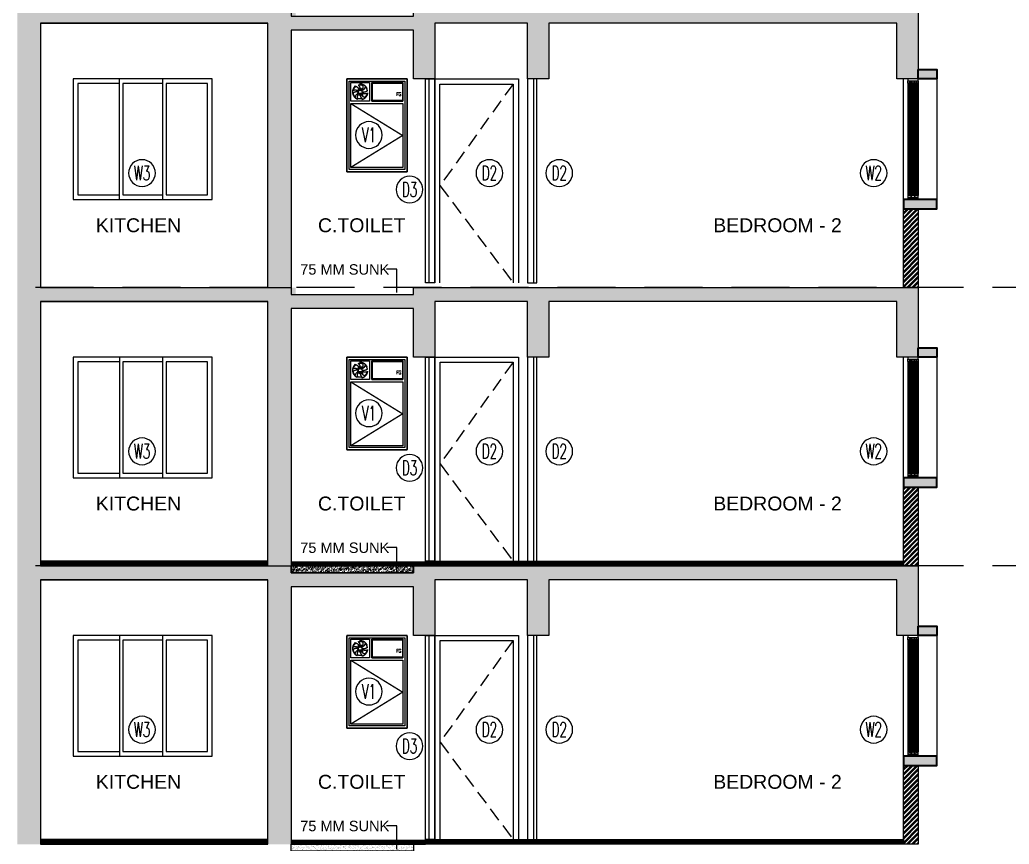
# Model space of a CAD drawing. Header units: millimetres. Extents: x -414464 to 1686, y -90036 to 108605.
# Drawn here: x -365983 to -355319, y 89565 to 98452 of the extents above; entities that cross this region are included whole.
import ezdxf
from ezdxf.enums import TextEntityAlignment as Align

# ---------------------------------------------------------------- set-up
doc = ezdxf.new("R2010")
doc.units = ezdxf.units.MM
doc.header["$LTSCALE"] = 1000
doc.header["$MEASUREMENT"] = 0
for name, pattern in [('AUDIT_D_120904163729-0', [0]), ('DASHED', [0.75, 0.5, -0.25]), ('HIDDEN', [0.375, 0.25, -0.125]), ('HIDDEN2', [0.1875, 0.125, -0.0625]), ('WINDOW DETAILS$0$HIDDEN', [0.375, 0.25, -0.125]), ('WINDOW DETAILS$0$HIDDEN2', [0.1875, 0.125, -0.0625])]:
    doc.linetypes.add(name, pattern=pattern)
doc.layers.get('0').update_dxf_attribs({"linetype": 'AUDIT_D_120904163729-0'})
for name, color, linetype in [('a-door', 1, 'Continuous'), ('a-ele 1', 252, 'Continuous'), ('a-floor finish', 26, 'Continuous'), ('a-hat rcc', 252, 'Continuous'), ('a-hatch', 252, 'Continuous'), ('a-pl ele', 225, 'Continuous'), ('a-rcc', 3, 'Continuous'), ('A-RSP DOOR NO', 4, 'Continuous'), ('a-wall-100', 6, 'Continuous'), ('A-WIN', 5, 'Continuous'), ('CLUSTER A- TOILET DETAIL$0$a-sanitary', 44, 'Continuous'), ('LEVEL', 7, 'Continuous'), ('PRESTXT', 7, 'Continuous'), ('T8_PROFILE SECTIONS$0$a-ele', 8, 'Continuous'), ('T8_PROFILE SECTIONS$0$a-window', 5, 'Continuous'), ('T8_PROFILE SECTIONS$0$ELEV 5', 8, 'Continuous'), ('T8_PROFILE SECTIONS$0$HATCH 150', 8, 'Continuous'), ('WINDOW DETAILS$0$a-ele louvers', 5, 'Continuous'), ('WINDOW DETAILS$0$a-notes', 1, 'Continuous'), ('WINDOW DETAILS$0$a-struct opening', 1, 'Continuous'), ('WINDOW DETAILS$0$a-win shutter', 2, 'Continuous')]:
    doc.layers.add(name, color=color, linetype=linetype)
doc.layers.add('T8_PROFILE SECTIONS$0$A-SLAB', color=3, linetype='Continuous', lineweight=35)
doc.layers.add('T8_PROFILE SECTIONS$0$NON-STRUCT -150', color=230, linetype='Continuous', lineweight=30)
doc.styles.add('arial', font='sanss___.ttf')
doc.styles.add('DIM150', font='SIMPLEX.shx', dxfattribs={"width": 0.6})
doc.styles.add('TEXT1', font='simplex.shx', dxfattribs={"width": 0.8})
doc.styles.add('WINDOW DETAILS$0$a-texts', font='simplex.shx', dxfattribs={"width": 0.75})
doc.dimstyles.new('dim 20', dxfattribs={"dimtxt": 0.25, "dimasz": 0.02, "dimexe": 0.01, "dimexo": 0, "dimgap": 0.05, "dimtad": 1, "dimdec": 0, "dimlfac": 1000, "dimzin": 9, "dimdsep": 46, "dimtxsty": 'TEXT1', "dimblk": 'ARCHTICK', "dimcen": 1, "dimdle": 0.015, "dimclrd": 8, "dimclre": 251, "dimclrt": 2, "dimadec": 0, "dimazin": 0, "dimtfac": 1, "dimtdec": 0, "dimtmove": 2, "dimatfit": 3, "dimldrblk": 'DOT', "dimfxl": 1, "dimlwd": -1, "dimarcsym": 0})
pattern_1 = [(90, (10228033.028, -3466575.147), (-12.5, 2e-15), [])]
pattern_2 = [(45, (-61091.397, -179796.868), (-26.516504, 26.516504), []), (45, (-61073.72, -179796.868), (-26.516504, 26.516504), [])]
pattern_3 = [(217.5, (10645765.048, -3565140.147), (1.25986716, -38.53647538), [0, -30.4, 0, -34, 0, -32.5]), (187.5, (10645765.05, -3565140.147), (-35.3955341, -56.4429213), [0, -16.4, 0, -27.4, 0, -10.5]), (147.5, (10645789.648, -3565140.147), (-62.28283724, -0.11318107), [0, -10, 0, -36, 0, -47]), (137.5, (10645789.65, -3565140.147), (-60.1225321, -17.5535113), [0, -5, 0, -23.6, 0, -27])]
pattern_4 = [(90, (10610851.822, -3562140.147), (-12.5, 2e-15), [])]
pattern_5 = [(90, (10647665.836, -3562140.147), (-12.5, 2e-15), [])]

# ---------------------------------------------------------------- blocks, each defined once
blk = doc.blocks.new('Door-Tag')
at = {"layer": 'A-RSP DOOR NO'}
blk.add_circle((0, 0.001), 0.16, dxfattribs=at)
at = {"layer": 'A-RSP DOOR NO', "style": 'DIM150', "width": 0.6}
blk.add_attdef('DOOR-NO', text='', height=0.16, dxfattribs=at).set_placement((258.618, 64.001), align=Align.MIDDLE_CENTER)
blk = doc.blocks.new('WINDOW DETAILS$0$EX FAN')
at = {"color": 8, "linetype": 'WINDOW DETAILS$0$HIDDEN2'}
for points in [[(-94, 12, -0.170472), (-66, 69, 0.272689), (-19, 16, 0.199454), (-25, -2, -0.245857)], [(-36, 88, -0.170472), (27, 91, 0.272689), (4, 25, 0.199454), (-14, 20, -0.245857)], [(58, 75, -0.170472), (92, 23, 0.272689), (23, 9, 0.199454), (10, 23, -0.245857)], [(94, -12, -0.170472), (66, -69, 0.272689), (19, -16, 0.199454), (25, 2, -0.245857)], [(-58, -75, -0.170472), (-92, -23, 0.272689), (-23, -9, 0.199454), (-10, -23, -0.245857)], [(36, -88, -0.170472), (-27, -91, 0.272689), (-4, -25, 0.199454), (14, -20, -0.245857)]]:
    blk.add_lwpolyline(points, format="xyb", close=True, dxfattribs=at)
blk.add_circle((0, 0), 104, dxfattribs=at)
blk = doc.blocks.new('T9-Refuge floor sec-AA')
at = {"layer": 'a-floor finish'}
h = blk.add_hatch(dxfattribs=at)
h.set_pattern_fill('ANSI31', color=256, scale=100, angle=45)
h.set_pattern_definition(pattern_4)
h.paths.add_polyline_path([(19510, -3000), (19510, -2950), (17060, -2950), (17060, -3000)])
h = blk.add_hatch(dxfattribs=at)
h.set_pattern_fill('ANSI31', color=256, scale=100, angle=45)
h.set_pattern_definition(pattern_5)
h.paths.add_polyline_path([(21210, -3000), (21210, -2960), (19760, -2960), (19760, -3000)])
h = blk.add_hatch(dxfattribs=at)
h.set_pattern_fill('ANSI31', color=256, scale=100, angle=45)
h.set_pattern_definition(pattern_4)
h.paths.add_polyline_path([(21210, -3000), (21210, -2950), (26360, -2950), (26360, -3000)])
at = {"layer": 'a-hat rcc'}
h = blk.add_hatch(dxfattribs=at)
h.set_pattern_fill('AR-CONC', color=256, scale=20, style=0)
h.set_pattern_definition([(50, (120801.28, -24765), (143.45204, -12.55043), [15, -165]), (355, (120801.28, -24765), (-27.75027, 150.43843), [12, -132]), (100.45144, (120813.24, -24766.05), (115.70177, 137.888), [12.74804, -140.22842]), (46.1842, (120801.28, -24725), (213.44827, -33.10386), [22.5, -247.5]), (96.63564, (120819.07, -24727.76), (186.9324, 194.8237), [19.12207, -210.34275]), (351.18416, (120801.28, -24725), (186.9324, 194.8237), [18, -198]), (21, (120821.28, -24735), (119.38141, -80.52378), [15, -165]), (326, (120821.28, -24735), (48.66307, 145.03), [12, -132]), (71.45144, (120831.23, -24741.71), (168.04448, 64.50623), [12.74804, -140.22842]), (37.5, (120801.28, -24765), (2.43197, 66.57877), [0, -130.4, 0, -134, 0, -132.5]), (7.5, (120801.28, -24765), (52.613907, 78.88234), [0, -76.4, 0, -127.4, 0, -50.5]), (327.5, (120756.68, -24765), (106.764487, -4.510974), [0, -50, 0, -156, 0, -207]), (317.5, (120736.68, -24765), (116.63723, 20.021), [0, -65, 0, -103.6, 0, -147])])
h.paths.add_polyline_path([(22539, -150), (26290, -150), (26290, -750), (26520, -750), (26520, 0), (21080, 0), (21080, -75), (19810, -75), (19810, 0), (17060, 0), (16810, 0), (16810, -3000), (17060, -3000), (17060, -150), (19510, -150), (19510, -3000), (19760, -3000), (19760, -225), (21080, -225), (21080, -750), (21310, -750), (21310, -150), (22309, -150), (22309, -750), (22539, -750)])
at = {"layer": 'a-hatch'}
h = blk.add_hatch(dxfattribs=at)
h.set_pattern_fill('AR-SAND', color=256, scale=20, angle=180, style=0)
h.set_pattern_definition(pattern_3)
h.paths.add_polyline_path([(21080, -3075), (19760, -3075), (19760, -3000), (21080, -3000)])
at = {"layer": 'T8_PROFILE SECTIONS$0$HATCH 150'}
h = blk.add_hatch(dxfattribs=at)
h.set_pattern_fill('ACET-2D-AR-SAND', color=8, scale=10, angle=360)
h.set_pattern_definition([(37.5, (-5645353.905, -1444464.918), (-9.539291593, 12.431846842), [0, -15.2, 0, -17, 0, -16.25]), (7.5, (-5645353.905, -1444464.918), (-3.35060735, 25.45038959), [0, -8.2, 0, -13.7, 0, -5.25]), (327.5, (-5645366.205, -1444464.918), (9.01588743, 14.15210846), [0, -5, 0, -18, 0, -23.5]), (317.5, (-5645366.205, -1444464.918), (18.09230576, 19.74428708), [0, -2.5, 0, -11.8, 0, -13.5])])
h.paths.add_polyline_path([(26720, -2050), (26360, -2050), (26360, -2150), (26720, -2150)])
h.paths.add_polyline_path([(26520, -650), (26720, -650), (26720, -750), (26520, -750)])
at = {"layer": 'T8_PROFILE SECTIONS$0$NON-STRUCT -150'}
h = blk.add_hatch(dxfattribs=at)
h.set_pattern_fill('ANSI32', color=8, scale=100, angle=360)
h.set_pattern_definition(pattern_2)
h.paths.add_polyline_path([(26520, -3000), (26360, -3000), (26360, -2150), (26520, -2150)])
at = {"elevation": 0}
blk.add_lwpolyline([(21010, -750), (20360, -750), (20360, -1750), (21010, -1750)], close=True, dxfattribs=at)
at = {"layer": 'a-door', "color": 8}
for points in [[(21210, -750), (21310, -750), (21310, -2950), (21210, -2950)], [(22409, -750), (22309, -750), (22309, -2950), (22409, -2950)]]:
    blk.add_lwpolyline(points, close=True, dxfattribs=at)
at = {"layer": 'a-door'}
for points in [[(21210, -750), (21245, -750), (21245, -2950), (21210, -2950)], [(22409, -750), (22374, -750), (22374, -2950), (22409, -2950)]]:
    blk.add_lwpolyline(points, close=True, dxfattribs=at)
at = {"layer": 'a-ele 1', "color": 8, "linetype": 'HIDDEN', "ltscale": 0.6}
blk.add_lwpolyline([(22152, -805), (21365, -1900), (22155, -2950)], dxfattribs=at)
at = {"layer": 'a-floor finish', "ltscale": 3, "elevation": 0}
for points in [[(19510, -3000), (19510, -2950), (17060, -2950), (17060, -3000), (19510, -3000)], [(21210, -3000), (21210, -2960), (19760, -2960), (19760, -3000)], [(21210, -3000), (21210, -2950), (26360, -2950), (26360, -3000)]]:
    blk.add_lwpolyline(points, close=True, dxfattribs=at)
at = {"layer": 'a-hatch', "elevation": 0}
blk.add_lwpolyline([(21080, -3075), (19760, -3075), (19760, -3000), (21080, -3000)], close=True, dxfattribs=at)
at = {"layer": 'a-pl ele', "color": 8}
for points in [[(21310, -2950), (21310, -750), (22210, -750), (22210, -2950)], [(21365, -2950), (21365, -805), (22155, -805), (22155, -2950)]]:
    blk.add_lwpolyline(points, dxfattribs=at)
at = {"layer": 'a-rcc', "elevation": 0}
for points in [[(17060, 0), (19760, 0), (19760, -75), (21080, -75), (21080, 0), (26520, 0), (26520, -750), (26290, -750), (26290, -150), (22539, -150), (22539, -750), (22309, -750), (22309, -150), (21310, -150), (21310, -750), (21080, -750), (21080, -225), (19760, -225), (19760, -3000)], [(17060, -150), (19510, -150)], [(19510, -3000), (19510, -150), (17060, -150), (17060, -3000)]]:
    blk.add_lwpolyline(points, dxfattribs=at)
at = {"layer": 'a-wall-100', "ltscale": 3, "elevation": 0}
blk.add_lwpolyline([(26520, -3000), (26360, -3000), (26360, -2150), (26520, -2150)], close=True, dxfattribs=at)
at = {"layer": 'A-WIN'}
for p, q in [((18910, -750, 0), (17410, -750, 3300)), ((17909, -750, 0), (17909, -2050, 0)), ((17946, -800, 0), (17946, -2000, 0)), ((18375, -750, 0), (18375, -2050, -1)), ((18412, -800, 0), (18412, -2000, 0))]:
    blk.add_line(p, q, dxfattribs=at)
for points, elevation in [([(18910, -2050), (18910, -750), (17410, -750), (17410, -2050), (18910, -2050)], 0), ([(17909, -800), (17460, -800), (17460, -2000), (17909, -2000)], 0), ([(18375, -800), (17946, -800)], 0), ([(18860, -800), (18412, -800)], 0), ([(18860, -2000), (18860, -800)], -3300), ([(17946, -2000), (18375, -2000)], 3300), ([(18412, -2000), (18860, -2000)], 3300)]:
    blk.add_lwpolyline(points, dxfattribs=dict(at, elevation=elevation))
at = {"layer": 'CLUSTER A- TOILET DETAIL$0$a-sanitary', "linetype": 'DASHED', "ltscale": 0.0005, "elevation": 0}
blk.add_lwpolyline([(21010, -1750), (20360, -1750), (20360, -750), (21010, -750)], close=True, dxfattribs=at)
at = {"layer": 'T8_PROFILE SECTIONS$0$a-ele', "elevation": 0}
blk.add_lwpolyline([(26360, -2050), (26360, -750)], dxfattribs=at)
at = {"layer": 'T8_PROFILE SECTIONS$0$A-SLAB', "linetype": 'ByBlock', "elevation": 0}
for points in [[(26520, -650), (26720, -650), (26720, -750), (26520, -750)], [(26720, -2050), (26360, -2050), (26360, -2150), (26720, -2150)]]:
    blk.add_lwpolyline(points, close=True, dxfattribs=at)
at = {"layer": 'T8_PROFILE SECTIONS$0$a-window', "color": 1}
for p, q in [((26407, -795, 0), (26407, -2005, 0)), ((26445, -795, 0), (26445, -2005, 0)), ((26445, -795, 0), (26445, -2005, 0)), ((26482, -795, 0), (26482, -2005, 0))]:
    blk.add_line(p, q, dxfattribs=at)
at = {"layer": 'T8_PROFILE SECTIONS$0$a-window', "color": 5}
for p, q in [((26422, -795, 0), (26422, -2005, 0)), ((26432, -795, 0), (26432, -2005, 0)), ((26459, -795, 0), (26459, -2005, 0)), ((26469, -795, 0), (26469, -2005, 0))]:
    blk.add_line(p, q, dxfattribs=at)
at = {"layer": 'T8_PROFILE SECTIONS$0$a-window', "color": 250}
for p, q in [((26497, -795, 0), (26497, -2005, 0)), ((26507, -795, 0), (26507, -2005, 0)), ((26520, -795, 0), (26520, -2005, 0))]:
    blk.add_line(p, q, dxfattribs=at)
at = {"layer": 'T8_PROFILE SECTIONS$0$a-window', "color": 4, "elevation": 0}
for points in [[(26520, -770), (26520, -750), (26407, -750), (26407, -770)], [(26422, -795), (26407, -795), (26407, -770), (26445, -770), (26445, -795), (26432, -795), (26432, -789), (26422, -789)], [(26459, -795), (26445, -795), (26445, -770), (26482, -770), (26482, -795), (26469, -795), (26469, -789), (26459, -789)], [(26497, -795), (26482, -795), (26482, -770), (26520, -770), (26520, -795), (26507, -795), (26507, -789), (26497, -789)], [(26422, -2005), (26407, -2005), (26407, -2030), (26445, -2030), (26445, -2005), (26432, -2005), (26432, -2011), (26422, -2011)], [(26459, -2005), (26445, -2005), (26445, -2030), (26482, -2030), (26482, -2005), (26469, -2005), (26469, -2011), (26459, -2011)], [(26497, -2005), (26482, -2005), (26482, -2030), (26520, -2030), (26520, -2005), (26507, -2005), (26507, -2011), (26497, -2011)], [(26520, -2050), (26520, -2030), (26407, -2030), (26407, -2050)]]:
    blk.add_lwpolyline(points, close=True, dxfattribs=at)
at = {"layer": 'T8_PROFILE SECTIONS$0$ELEV 5', "ltscale": 0.7, "elevation": 0}
blk.add_lwpolyline([(26720, -750), (26720, -2050)], dxfattribs=at)
at = {"layer": 'WINDOW DETAILS$0$a-ele louvers', "color": 8, "elevation": 0}
blk.add_lwpolyline([(20405, -1015), (20965, -1360), (20405, -1705)], dxfattribs=at)
at = {"layer": 'WINDOW DETAILS$0$a-struct opening', "linetype": 'WINDOW DETAILS$0$HIDDEN', "elevation": 0}
blk.add_lwpolyline([(20985, -1725), (20385, -1725), (20385, -775), (20985, -775)], close=True, dxfattribs=at)
at = {"layer": 'WINDOW DETAILS$0$a-win shutter'}
blk.add_line((20630, -990, 0), (20965, -990, 0), dxfattribs=at)
at = {"layer": 'WINDOW DETAILS$0$a-win shutter', "elevation": 0}
for points in [[(20985, -1725), (20385, -1725), (20385, -775), (20985, -775)], [(20636, -984), (20636, -796), (20959, -796), (20959, -984), (20636, -984)]]:
    blk.add_lwpolyline(points, close=True, dxfattribs=at)
for points in [[(20605, -790), (20605, -990), (20405, -990), (20405, -790), (20605, -790)], [(20630, -990), (20630, -790), (20965, -790), (20965, -990)], [(20405, -1015), (20965, -1015), (20965, -1705), (20405, -1705), (20405, -1015)]]:
    blk.add_lwpolyline(points, dxfattribs=at)
at = {"xscale": -0.8000000007450581, "yscale": 0.8000000007450581, "zscale": 0.8000000007450581}
blk.add_blockref('WINDOW DETAILS$0$EX FAN', (20505, -890, 0), dxfattribs=at)
at = {"layer": 'WINDOW DETAILS$0$a-notes', "attachment_point": 5, "style": 'WINDOW DETAILS$0$a-texts'}
for s, insert, char_height, width in [('EX.\\PFAN', (20505, -890, 0), 30, 100), ('FG', (20920, -915, 0), 37.5, 57.5)]:
    blk.add_mtext(s, dxfattribs=dict(at, insert=insert, char_height=char_height, width=width))
blk = doc.blocks.new('_ArchTick')
at = {"color": 0, "linetype": 'ByBlock', "const_width": 0.15}
blk.add_lwpolyline([(-0.5, -0.5), (0.5, 0.5)], dxfattribs=at)
blk = doc.blocks.new('T8 levels')
at = {"layer": 'LEVEL', "color": 8, "linetype": 'HIDDEN2', "ltscale": 5}
for p, q in [((0, -12002.8), (-83963.5, -12002.8)), ((0, -15002.8), (-83963.5, -15002.8))]:
    blk.add_line(p, q, dxfattribs=at)
blk = doc.blocks.new('T9-Typical floor sec')
at = {"layer": 'a-floor finish'}
h = blk.add_hatch(dxfattribs=at)
h.set_pattern_fill('ANSI31', color=256, scale=100, angle=45)
h.set_pattern_definition(pattern_4)
h.paths.add_polyline_path([(19510, -3000), (19510, -2950), (17060, -2950), (17060, -3000)])
h = blk.add_hatch(dxfattribs=at)
h.set_pattern_fill('ANSI31', color=256, scale=100, angle=45)
h.set_pattern_definition(pattern_5)
h.paths.add_polyline_path([(21210, -3000), (21210, -2960), (19760, -2960), (19760, -3000)])
h = blk.add_hatch(dxfattribs=at)
h.set_pattern_fill('ANSI31', color=256, scale=100, angle=45)
h.set_pattern_definition(pattern_4)
h.paths.add_polyline_path([(21210, -3000), (21210, -2950), (26360, -2950), (26360, -3000)])
at = {"layer": 'a-hat rcc'}
h = blk.add_hatch(dxfattribs=at)
h.set_pattern_fill('AR-CONC', color=256, scale=20, style=0)
h.set_pattern_definition([(50, (120801.28, -24765), (143.45204, -12.55043), [15, -165]), (355, (120801.28, -24765), (-27.75027, 150.43843), [12, -132]), (100.45144, (120813.24, -24766.05), (115.70177, 137.888), [12.74804, -140.22842]), (46.1842, (120801.28, -24725), (213.44827, -33.10386), [22.5, -247.5]), (96.63564, (120819.07, -24727.76), (186.9324, 194.8237), [19.12207, -210.34275]), (351.18416, (120801.28, -24725), (186.9324, 194.8237), [18, -198]), (21, (120821.28, -24735), (119.38141, -80.52378), [15, -165]), (326, (120821.28, -24735), (48.66307, 145.03), [12, -132]), (71.45144, (120831.23, -24741.71), (168.04448, 64.50623), [12.74804, -140.22842]), (37.5, (120801.28, -24765), (2.43197, 66.57877), [0, -130.4, 0, -134, 0, -132.5]), (7.5, (120801.28, -24765), (52.613907, 78.88234), [0, -76.4, 0, -127.4, 0, -50.5]), (327.5, (120756.68, -24765), (106.764487, -4.510974), [0, -50, 0, -156, 0, -207]), (317.5, (120736.68, -24765), (116.63723, 20.021), [0, -65, 0, -103.6, 0, -147])])
h.paths.add_polyline_path([(22539, -150), (26290, -150), (26290, -750), (26520, -750), (26520, 0), (21080, 0), (21080, -75), (19810, -75), (19810, 0), (17060, 0), (16810, 0), (16810, -3000), (17060, -3000), (17060, -150), (19510, -150), (19510, -3000), (19760, -3000), (19760, -225), (21080, -225), (21080, -750), (21310, -750), (21310, -150), (22309, -150), (22309, -750), (22539, -750)])
at = {"layer": 'a-hatch'}
h = blk.add_hatch(dxfattribs=at)
h.set_pattern_fill('AR-SAND', color=256, scale=20, angle=180, style=0)
h.set_pattern_definition(pattern_3)
h.paths.add_polyline_path([(21080, -3075), (19760, -3075), (19760, -3000), (21080, -3000)])
at = {"layer": 'T8_PROFILE SECTIONS$0$HATCH 150'}
h = blk.add_hatch(dxfattribs=at)
h.set_pattern_fill('ACET-2D-AR-SAND', color=8, scale=10, angle=360)
h.set_pattern_definition([(37.5, (-5645353.905, -1444464.918), (-9.539291593, 12.431846842), [0, -15.2, 0, -17, 0, -16.25]), (7.5, (-5645353.905, -1444464.918), (-3.35060735, 25.45038959), [0, -8.2, 0, -13.7, 0, -5.25]), (327.5, (-5645366.205, -1444464.918), (9.01588743, 14.15210846), [0, -5, 0, -18, 0, -23.5]), (317.5, (-5645366.205, -1444464.918), (18.09230576, 19.74428708), [0, -2.5, 0, -11.8, 0, -13.5])])
h.paths.add_polyline_path([(26720, -2050), (26360, -2050), (26360, -2150), (26720, -2150)])
h.paths.add_polyline_path([(26520, -650), (26720, -650), (26720, -750), (26520, -750)])
at = {"layer": 'T8_PROFILE SECTIONS$0$NON-STRUCT -150'}
h = blk.add_hatch(dxfattribs=at)
h.set_pattern_fill('ANSI32', color=8, scale=100, angle=360)
h.set_pattern_definition(pattern_2)
h.paths.add_polyline_path([(26520, -3000), (26360, -3000), (26360, -2150), (26520, -2150)])
at = {"elevation": 0}
blk.add_lwpolyline([(21010, -750), (20360, -750), (20360, -1750), (21010, -1750)], close=True, dxfattribs=at)
at = {"layer": 'a-door', "color": 8}
for points in [[(21210, -750), (21310, -750), (21310, -2950), (21210, -2950)], [(22409, -750), (22309, -750), (22309, -2950), (22409, -2950)]]:
    blk.add_lwpolyline(points, close=True, dxfattribs=at)
at = {"layer": 'a-door'}
for points in [[(21210, -750), (21245, -750), (21245, -2950), (21210, -2950)], [(22409, -750), (22374, -750), (22374, -2950), (22409, -2950)]]:
    blk.add_lwpolyline(points, close=True, dxfattribs=at)
at = {"layer": 'a-ele 1', "color": 8, "linetype": 'HIDDEN', "ltscale": 0.6}
blk.add_lwpolyline([(22152, -805), (21365, -1900), (22155, -2950)], dxfattribs=at)
at = {"layer": 'a-floor finish', "ltscale": 3, "elevation": 0}
for points in [[(19510, -3000), (19510, -2950), (17060, -2950), (17060, -3000), (19510, -3000)], [(21210, -3000), (21210, -2960), (19760, -2960), (19760, -3000)], [(21210, -3000), (21210, -2950), (26360, -2950), (26360, -3000)]]:
    blk.add_lwpolyline(points, close=True, dxfattribs=at)
at = {"layer": 'a-hatch', "elevation": 0}
blk.add_lwpolyline([(21080, -3075), (19760, -3075), (19760, -3000), (21080, -3000)], close=True, dxfattribs=at)
at = {"layer": 'a-pl ele', "color": 8}
for points in [[(21310, -2950), (21310, -750), (22210, -750), (22210, -2950)], [(21365, -2950), (21365, -805), (22155, -805), (22155, -2950)]]:
    blk.add_lwpolyline(points, dxfattribs=at)
at = {"layer": 'a-rcc', "elevation": 0}
for points in [[(17060, 0), (19760, 0), (19760, -75), (21080, -75), (21080, 0), (26520, 0), (26520, -750), (26290, -750), (26290, -150), (22539, -150), (22539, -750), (22309, -750), (22309, -150), (21310, -150), (21310, -750), (21080, -750), (21080, -225), (19760, -225), (19760, -3000)], [(17060, -150), (19510, -150)], [(19510, -3000), (19510, -150), (17060, -150), (17060, -3000)]]:
    blk.add_lwpolyline(points, dxfattribs=at)
at = {"layer": 'a-wall-100', "ltscale": 3, "elevation": 0}
blk.add_lwpolyline([(26520, -3000), (26360, -3000), (26360, -2150), (26520, -2150)], close=True, dxfattribs=at)
at = {"layer": 'A-WIN'}
for p, q in [((18910, -750, 0), (17410, -750, 3300)), ((17909, -750, 0), (17909, -2050, 0)), ((17946, -800, 0), (17946, -2000, 0)), ((18375, -750, 0), (18375, -2050, -1)), ((18412, -800, 0), (18412, -2000, 0))]:
    blk.add_line(p, q, dxfattribs=at)
for points, elevation in [([(18910, -2050), (18910, -750), (17410, -750), (17410, -2050), (18910, -2050)], 0), ([(17909, -800), (17460, -800), (17460, -2000), (17909, -2000)], 0), ([(18375, -800), (17946, -800)], 0), ([(18860, -800), (18412, -800)], 0), ([(18860, -2000), (18860, -800)], -3300), ([(17946, -2000), (18375, -2000)], 3300), ([(18412, -2000), (18860, -2000)], 3300)]:
    blk.add_lwpolyline(points, dxfattribs=dict(at, elevation=elevation))
at = {"layer": 'CLUSTER A- TOILET DETAIL$0$a-sanitary', "linetype": 'DASHED', "ltscale": 0.0005, "elevation": 0}
blk.add_lwpolyline([(21010, -1750), (20360, -1750), (20360, -750), (21010, -750)], close=True, dxfattribs=at)
at = {"layer": 'T8_PROFILE SECTIONS$0$a-ele', "elevation": 0}
blk.add_lwpolyline([(26360, -2050), (26360, -750)], dxfattribs=at)
at = {"layer": 'T8_PROFILE SECTIONS$0$A-SLAB', "linetype": 'ByBlock', "elevation": 0}
for points in [[(26520, -650), (26720, -650), (26720, -750), (26520, -750)], [(26720, -2050), (26360, -2050), (26360, -2150), (26720, -2150)]]:
    blk.add_lwpolyline(points, close=True, dxfattribs=at)
at = {"layer": 'T8_PROFILE SECTIONS$0$a-window', "color": 1}
for p, q in [((26407, -795, 0), (26407, -2005, 0)), ((26445, -795, 0), (26445, -2005, 0)), ((26445, -795, 0), (26445, -2005, 0)), ((26482, -795, 0), (26482, -2005, 0))]:
    blk.add_line(p, q, dxfattribs=at)
at = {"layer": 'T8_PROFILE SECTIONS$0$a-window', "color": 5}
for p, q in [((26422, -795, 0), (26422, -2005, 0)), ((26432, -795, 0), (26432, -2005, 0)), ((26459, -795, 0), (26459, -2005, 0)), ((26469, -795, 0), (26469, -2005, 0))]:
    blk.add_line(p, q, dxfattribs=at)
at = {"layer": 'T8_PROFILE SECTIONS$0$a-window', "color": 250}
for p, q in [((26497, -795, 0), (26497, -2005, 0)), ((26507, -795, 0), (26507, -2005, 0)), ((26520, -795, 0), (26520, -2005, 0))]:
    blk.add_line(p, q, dxfattribs=at)
at = {"layer": 'T8_PROFILE SECTIONS$0$a-window', "color": 4, "elevation": 0}
for points in [[(26520, -770), (26520, -750), (26407, -750), (26407, -770)], [(26422, -795), (26407, -795), (26407, -770), (26445, -770), (26445, -795), (26432, -795), (26432, -789), (26422, -789)], [(26459, -795), (26445, -795), (26445, -770), (26482, -770), (26482, -795), (26469, -795), (26469, -789), (26459, -789)], [(26497, -795), (26482, -795), (26482, -770), (26520, -770), (26520, -795), (26507, -795), (26507, -789), (26497, -789)], [(26422, -2005), (26407, -2005), (26407, -2030), (26445, -2030), (26445, -2005), (26432, -2005), (26432, -2011), (26422, -2011)], [(26459, -2005), (26445, -2005), (26445, -2030), (26482, -2030), (26482, -2005), (26469, -2005), (26469, -2011), (26459, -2011)], [(26497, -2005), (26482, -2005), (26482, -2030), (26520, -2030), (26520, -2005), (26507, -2005), (26507, -2011), (26497, -2011)], [(26520, -2050), (26520, -2030), (26407, -2030), (26407, -2050)]]:
    blk.add_lwpolyline(points, close=True, dxfattribs=at)
at = {"layer": 'T8_PROFILE SECTIONS$0$ELEV 5', "ltscale": 0.7, "elevation": 0}
blk.add_lwpolyline([(26720, -750), (26720, -2050)], dxfattribs=at)
at = {"layer": 'WINDOW DETAILS$0$a-ele louvers', "color": 8, "elevation": 0}
blk.add_lwpolyline([(20405, -1015), (20965, -1360), (20405, -1705)], dxfattribs=at)
at = {"layer": 'WINDOW DETAILS$0$a-struct opening', "linetype": 'WINDOW DETAILS$0$HIDDEN', "elevation": 0}
blk.add_lwpolyline([(20985, -1725), (20385, -1725), (20385, -775), (20985, -775)], close=True, dxfattribs=at)
at = {"layer": 'WINDOW DETAILS$0$a-win shutter'}
blk.add_line((20630, -990, 0), (20965, -990, 0), dxfattribs=at)
at = {"layer": 'WINDOW DETAILS$0$a-win shutter', "elevation": 0}
for points in [[(20985, -1725), (20385, -1725), (20385, -775), (20985, -775)], [(20636, -984), (20636, -796), (20959, -796), (20959, -984), (20636, -984)]]:
    blk.add_lwpolyline(points, close=True, dxfattribs=at)
for points in [[(20605, -790), (20605, -990), (20405, -990), (20405, -790), (20605, -790)], [(20630, -990), (20630, -790), (20965, -790), (20965, -990)], [(20405, -1015), (20965, -1015), (20965, -1705), (20405, -1705), (20405, -1015)]]:
    blk.add_lwpolyline(points, dxfattribs=at)
at = {"xscale": -0.8000000007450581, "yscale": 0.8000000007450581, "zscale": 0.8000000007450581}
blk.add_blockref('WINDOW DETAILS$0$EX FAN', (20505, -890, 0), dxfattribs=at)
at = {"layer": 'WINDOW DETAILS$0$a-notes', "attachment_point": 5, "style": 'WINDOW DETAILS$0$a-texts'}
for s, insert, char_height, width in [('EX.\\PFAN', (20505, -890, 0), 30, 100), ('FG', (20920, -915, 0), 37.5, 57.5)]:
    blk.add_mtext(s, dxfattribs=dict(at, insert=insert, char_height=char_height, width=width))

msp = doc.modelspace()

# ---------------------------------------------------------------- hatches: boundary and pattern name
at = {"layer": 'a-floor finish'}
h = msp.add_hatch(dxfattribs=at)
h.set_pattern_fill('ANSI31', color=256, scale=100, angle=45)
h.set_pattern_definition(pattern_1)
h.paths.add_polyline_path([(-363308.5, 92565), (-363308.5, 92615), (-365758.7, 92615), (-365758.7, 92565)])
h = msp.add_hatch(dxfattribs=at)
h.set_pattern_fill('ANSI31', color=256, scale=100, angle=45)
h.set_pattern_definition([(90, (10264847.042, -3466575.147), (-12.5, 2e-15), [])])
h.paths.add_polyline_path([(-361608.9, 92565), (-361608.9, 92605), (-363059.2, 92605), (-363059.2, 92565)])
h = msp.add_hatch(dxfattribs=at)
h.set_pattern_fill('ANSI31', color=256, scale=100, angle=45)
h.set_pattern_definition(pattern_1)
h.paths.add_polyline_path([(-361608.9, 92565), (-361608.9, 92615), (-356458.7, 92615), (-356458.7, 92565)])
at = {"layer": 'a-hat rcc'}
h = msp.add_hatch(dxfattribs=at)
h.set_pattern_fill('AR-CONC', color=256, scale=20, style=0)
h.set_pattern_definition([(50, (-262017.51, 73800), (143.45204, -12.55043), [15, -165]), (355, (-262017.51, 73800), (-27.75027, 150.43843), [12, -132]), (100.45144, (-262005.56, 73798.95), (115.70177, 137.888), [12.74804, -140.22842]), (46.1842, (-262017.51, 73840), (213.44827, -33.10386), [22.5, -247.5]), (96.63564, (-261999.73, 73837.24), (186.9324, 194.8237), [19.12207, -210.34275]), (351.18416, (-262017.51, 73840), (186.9324, 194.8237), [18, -198]), (21, (-261997.51, 73830), (119.38141, -80.52378), [15, -165]), (326, (-261997.51, 73830), (48.66307, 145.03), [12, -132]), (71.45144, (-261987.57, 73823.29), (168.04448, 64.50623), [12.74804, -140.22842]), (37.5, (-262017.513, 73800), (2.43197, 66.57877), [0, -130.4, 0, -134, 0, -132.5]), (7.5, (-262017.51, 73800), (52.613907, 78.88234), [0, -76.4, 0, -127.4, 0, -50.5]), (327.5, (-262062.113, 73800), (106.764487, -4.510974), [0, -50, 0, -156, 0, -207]), (317.5, (-262082.11, 73800), (116.63723, 20.021), [0, -65, 0, -103.6, 0, -147])])
h.paths.add_polyline_path([(-360279.4, 98415), (-356528.7, 98415), (-356528.7, 97815), (-356298.7, 97815), (-356298.7, 98565), (-361738.9, 98565), (-361738.9, 98490), (-363008.5, 98490), (-363008.5, 98565), (-365758.5, 98565), (-366008.8, 98565), (-366008.8, 95565), (-365758.7, 95565), (-365758.7, 98415), (-363308.5, 98415), (-363308.5, 95565), (-363059.2, 95565), (-363059.2, 98340), (-361738.9, 98340), (-361738.9, 97815), (-361508.9, 97815), (-361508.9, 98415), (-360509.4, 98415), (-360509.4, 97815), (-360279.4, 97815)])
at = {"layer": 'a-hatch'}
h = msp.add_hatch(dxfattribs=at)
h.set_pattern_fill('AR-SAND', color=256, scale=20, angle=180, style=0)
h.set_pattern_definition([(217.5, (10262946.254, -3469575.147), (1.25986716, -38.53647538), [0, -30.4, 0, -34, 0, -32.5]), (187.5, (10262946.254, -3469575.147), (-35.3955341, -56.4429213), [0, -16.4, 0, -27.4, 0, -10.5]), (147.5, (10262970.854, -3469575.147), (-62.28283724, -0.11318107), [0, -10, 0, -36, 0, -47]), (137.5, (10262970.854, -3469575.147), (-60.1225321, -17.5535113), [0, -5, 0, -23.6, 0, -27])])
h.paths.add_polyline_path([(-361738.9, 92490), (-363059.2, 92490), (-363059.2, 92565), (-361738.9, 92565)])
at = {"layer": 'T8_PROFILE SECTIONS$0$HATCH 150'}
h = msp.add_hatch(dxfattribs=at)
h.set_pattern_fill('ACET-2D-AR-SAND', color=8, scale=10, angle=360)
h.set_pattern_definition([(37.5, (-6028172.699, -1345899.918), (-9.539291593, 12.431846842), [0, -15.2, 0, -17, 0, -16.25]), (7.5, (-6028172.7, -1345899.918), (-3.35060735, 25.45038959), [0, -8.2, 0, -13.7, 0, -5.25]), (327.5, (-6028184.999, -1345899.918), (9.01588743, 14.15210846), [0, -5, 0, -18, 0, -23.5]), (317.5, (-6028185, -1345899.918), (18.09230576, 19.74428708), [0, -2.5, 0, -11.8, 0, -13.5])])
h.paths.add_polyline_path([(-356098.8, 96514.9), (-356458.9, 96514.9), (-356458.9, 96414.9), (-356098.8, 96414.9)])
h.paths.add_polyline_path([(-356298.7, 97914.9), (-356098.7, 97914.9), (-356098.7, 97814.9), (-356298.7, 97814.9)])
at = {"layer": 'T8_PROFILE SECTIONS$0$NON-STRUCT -150'}
h = msp.add_hatch(dxfattribs=at)
h.set_pattern_fill('ANSI32', color=8, scale=100, angle=360)
h.set_pattern_definition([(45, (-443910.19, -81231.868), (-26.516504, 26.516504), []), (45, (-443892.513, -81231.868), (-26.516504, 26.516504), [])])
h.paths.add_polyline_path([(-356298.7, 95565), (-356458.7, 95565), (-356458.7, 96414.9), (-356298.7, 96414.9)])

# ---------------------------------------------------------------- linework, layer by layer
at = {"elevation": -0.1}
msp.add_lwpolyline([(-361808.7, 97815), (-362458.7, 97815), (-362458.7, 96815), (-361808.7, 96815)], close=True, dxfattribs=at)
at = {"layer": 'a-door', "color": 8}
for points in [[(-361608.9, 97815), (-361508.9, 97815), (-361508.9, 95615), (-361608.9, 95615)], [(-360409.4, 97815), (-360509.4, 97815), (-360509.4, 95615), (-360409.4, 95615)]]:
    msp.add_lwpolyline(points, close=True, dxfattribs=at)
at = {"layer": 'a-door'}
for points in [[(-361608.9, 97815), (-361573.9, 97815), (-361573.9, 95615), (-361608.9, 95615)], [(-360409.4, 97815), (-360444.4, 97815), (-360444.4, 95615), (-360409.4, 95615)]]:
    msp.add_lwpolyline(points, close=True, dxfattribs=at)
at = {"layer": 'a-ele 1', "color": 8, "linetype": 'HIDDEN', "ltscale": 0.6}
msp.add_lwpolyline([(-360666.6, 97760), (-361453.9, 96665), (-360663.9, 95615)], dxfattribs=at)
at = {"layer": 'a-floor finish', "ltscale": 3}
for points, elevation in [([(-363308.5, 92565), (-363308.5, 92615), (-365758.7, 92615), (-365758.7, 92565), (-363308.5, 92565)], -0.2), ([(-361608.9, 92565), (-361608.9, 92605), (-363059.2, 92605), (-363059.2, 92565)], 0), ([(-361608.9, 92565), (-361608.9, 92615), (-356458.7, 92615), (-356458.7, 92565)], -0.2)]:
    msp.add_lwpolyline(points, close=True, dxfattribs=dict(at, elevation=elevation))
at = {"layer": 'a-hatch', "elevation": -0.2}
msp.add_lwpolyline([(-361738.9, 92490), (-363059.2, 92490), (-363059.2, 92565), (-361738.9, 92565)], close=True, dxfattribs=at)
at = {"layer": 'a-pl ele', "color": 8}
for points in [[(-361508.9, 95615), (-361508.9, 97815), (-360608.9, 97815), (-360608.9, 95615)], [(-361453.9, 95615), (-361453.9, 97760), (-360663.9, 97760), (-360663.9, 95615)]]:
    msp.add_lwpolyline(points, dxfattribs=at)
at = {"layer": 'a-rcc'}
for points, elevation in [([(-365758.8, 98565), (-363059.2, 98565), (-363059.2, 98490), (-361738.9, 98490), (-361738.9, 98565), (-356298.7, 98565), (-356298.7, 97815), (-356528.7, 97815), (-356528.7, 98415), (-360279.4, 98415), (-360279.4, 97815), (-360509.4, 97815), (-360509.4, 98415), (-361508.9, 98415), (-361508.9, 97815), (-361738.9, 97815), (-361738.9, 98340), (-363059.2, 98340), (-363059.2, 95565)], 0), ([(-365758.8, 98415), (-363308.5, 98415)], -0.1), ([(-363308.5, 95565), (-363308.5, 98415), (-365758.7, 98415), (-365758.7, 95565)], 0)]:
    msp.add_lwpolyline(points, dxfattribs=dict(at, elevation=elevation))
at = {"layer": 'a-wall-100', "ltscale": 3, "elevation": 0}
msp.add_lwpolyline([(-356298.7, 95565), (-356458.7, 95565), (-356458.7, 96414.9), (-356298.7, 96414.9)], close=True, dxfattribs=at)
at = {"layer": 'A-WIN'}
for p, q in [((-363908.4, 97815, -0.2), (-365408.4, 97815, 3300.1)), ((-364910.2, 97815, 0.1), (-364910.2, 96515, -0.4)), ((-364443.9, 97815, -0.2), (-364443.9, 96515, -0.7)), ((-364872.7, 97765, 0.4), (-364872.7, 96565, -0.1)), ((-364406.4, 97765, 0.1), (-364406.4, 96565, -0.4))]:
    msp.add_line(p, q, dxfattribs=at)
for points, elevation in [([(-363908.4, 96515), (-363908.4, 97815), (-365408.4, 97815), (-365408.4, 96515), (-363908.4, 96515)], -0.1), ([(-364910.2, 97765), (-365358.4, 97765), (-365358.4, 96565), (-364910.2, 96565)], -0.1), ([(-364443.9, 97765), (-364872.7, 97765)], -0.1), ([(-363958.4, 97765), (-364406.4, 97765)], -0.1), ([(-363958.4, 96565), (-363958.4, 97765)], -3300.4), ([(-364872.7, 96565), (-364443.9, 96565)], 3299.5), ([(-364406.4, 96565), (-363958.4, 96565)], 3299.5)]:
    msp.add_lwpolyline(points, dxfattribs=dict(at, elevation=elevation))
at = {"layer": 'CLUSTER A- TOILET DETAIL$0$a-sanitary', "linetype": 'DASHED', "ltscale": 0.0005, "elevation": -0.1}
msp.add_lwpolyline([(-361808.7, 96815), (-362458.7, 96815), (-362458.7, 97815), (-361808.7, 97815)], close=True, dxfattribs=at)
at = {"layer": 'T8_PROFILE SECTIONS$0$a-ele', "elevation": -0.1}
msp.add_lwpolyline([(-356458.9, 96514.9), (-356458.9, 97814.9)], dxfattribs=at)
at = {"layer": 'T8_PROFILE SECTIONS$0$A-SLAB', "linetype": 'ByBlock', "elevation": 0}
for points in [[(-356298.7, 97914.9), (-356098.7, 97914.9), (-356098.7, 97814.9), (-356298.7, 97814.9)], [(-356098.8, 96514.9), (-356458.9, 96514.9), (-356458.9, 96414.9), (-356098.8, 96414.9)]]:
    msp.add_lwpolyline(points, close=True, dxfattribs=at)
at = {"layer": 'T8_PROFILE SECTIONS$0$a-window', "color": 1}
for p, q in [((-356411.3, 97769.9, -0.1), (-356411.3, 96559.9, -0.1)), ((-356373.8, 97769.9, -0.1), (-356373.8, 96559.9, -0.1)), ((-356373.8, 97769.9, -0.1), (-356373.8, 96559.9, -0.1)), ((-356336.3, 97769.9, -0.1), (-356336.3, 96559.9, -0.1))]:
    msp.add_line(p, q, dxfattribs=at)
at = {"layer": 'T8_PROFILE SECTIONS$0$a-window', "color": 5}
for p, q in [((-356397.1, 97769.9, -0.1), (-356397.1, 96559.9, -0.1)), ((-356387.1, 97769.9, -0.1), (-356387.1, 96559.9, -0.1)), ((-356359.6, 97769.9, -0.1), (-356359.6, 96559.9, -0.1)), ((-356349.6, 97769.9, -0.1), (-356349.6, 96559.9, -0.1))]:
    msp.add_line(p, q, dxfattribs=at)
at = {"layer": 'T8_PROFILE SECTIONS$0$a-window', "color": 250}
for p, q in [((-356322.1, 97769.9, -0.1), (-356322.1, 96559.9, -0.1)), ((-356312.1, 97769.9, -0.1), (-356312.1, 96559.9, -0.1)), ((-356298.8, 97769.9, -0.1), (-356298.8, 96559.9, -0.1))]:
    msp.add_line(p, q, dxfattribs=at)
at = {"layer": 'T8_PROFILE SECTIONS$0$a-window', "color": 4, "elevation": 0}
for points in [[(-356298.8, 97794.9), (-356298.8, 97814.9), (-356411.3, 97814.9), (-356411.3, 97794.9)], [(-356397.1, 97769.9), (-356411.3, 97769.9), (-356411.3, 97794.9), (-356373.8, 97794.9), (-356373.8, 97769.9), (-356387.1, 97769.9), (-356387.1, 97775.9), (-356397.1, 97775.9)], [(-356359.6, 97769.9), (-356373.8, 97769.9), (-356373.8, 97794.9), (-356336.3, 97794.9), (-356336.3, 97769.9), (-356349.6, 97769.9), (-356349.6, 97775.9), (-356359.6, 97775.9)], [(-356322.1, 97769.9), (-356336.3, 97769.9), (-356336.3, 97794.9), (-356298.8, 97794.9), (-356298.8, 97769.9), (-356312.1, 97769.9), (-356312.1, 97775.9), (-356322.1, 97775.9)], [(-356397.1, 96559.9), (-356411.3, 96559.9), (-356411.3, 96534.9), (-356373.8, 96534.9), (-356373.8, 96559.9), (-356387.1, 96559.9), (-356387.1, 96553.9), (-356397.1, 96553.9)], [(-356298.8, 96514.9), (-356298.8, 96534.9), (-356411.3, 96534.9), (-356411.3, 96514.9)], [(-356359.6, 96559.9), (-356373.8, 96559.9), (-356373.8, 96534.9), (-356336.3, 96534.9), (-356336.3, 96559.9), (-356349.6, 96559.9), (-356349.6, 96553.9), (-356359.6, 96553.9)], [(-356322.1, 96559.9), (-356336.3, 96559.9), (-356336.3, 96534.9), (-356298.8, 96534.9), (-356298.8, 96559.9), (-356312.1, 96559.9), (-356312.1, 96553.9), (-356322.1, 96553.9)]]:
    msp.add_lwpolyline(points, close=True, dxfattribs=at)
at = {"layer": 'T8_PROFILE SECTIONS$0$ELEV 5', "ltscale": 0.7, "elevation": -0.1}
msp.add_lwpolyline([(-356098.7, 97814.9), (-356098.8, 96514.9)], dxfattribs=at)
at = {"layer": 'WINDOW DETAILS$0$a-ele louvers', "color": 8, "elevation": -0.1}
msp.add_lwpolyline([(-362413.7, 97550.3), (-361853.7, 97205.2), (-362413.7, 96860)], dxfattribs=at)
at = {"layer": 'WINDOW DETAILS$0$a-struct opening', "linetype": 'WINDOW DETAILS$0$HIDDEN', "elevation": -0.1}
msp.add_lwpolyline([(-361833.7, 96840), (-362433.7, 96840), (-362433.7, 97790), (-361833.7, 97790)], close=True, dxfattribs=at)
at = {"layer": 'WINDOW DETAILS$0$a-win shutter'}
msp.add_line((-362188.7, 97575.3, -0.1), (-361853.7, 97575.3, -0.1), dxfattribs=at)
at = {"layer": 'WINDOW DETAILS$0$a-win shutter', "elevation": -0.1}
for points in [[(-361833.7, 96840), (-362433.7, 96840), (-362433.7, 97790), (-361833.7, 97790)], [(-362182.6, 97581.4), (-362182.6, 97768.9), (-361859.8, 97768.9), (-361859.8, 97581.4), (-362182.6, 97581.4)]]:
    msp.add_lwpolyline(points, close=True, dxfattribs=at)
for points in [[(-362213.7, 97775), (-362213.7, 97575.3), (-362413.7, 97575.3), (-362413.7, 97775), (-362213.7, 97775)], [(-362188.7, 97575.3), (-362188.7, 97775), (-361853.7, 97775), (-361853.7, 97575.3)], [(-362413.7, 97550.3), (-361853.7, 97550.3), (-361853.7, 96860), (-362413.7, 96860), (-362413.7, 97550.3)]]:
    msp.add_lwpolyline(points, dxfattribs=at)

# ---------------------------------------------------------------- block references
at = {"xscale": -0.8000000007450581, "yscale": 0.8000000007450581, "zscale": 0.8000000007450581}
msp.add_blockref('WINDOW DETAILS$0$EX FAN', (-362313.7, 97675.2, -0.1), dxfattribs=at)
at = {"linetype": 'ByBlock'}
for name, p in [('T9-Typical floor sec', (-382818.8, 95565)), ('T9-Refuge floor sec-AA', (-382818.8, 92565, -0.7))]:
    msp.add_blockref(name, p, dxfattribs=at)
at = {"layer": 'a-rcc', "linetype": 'ByBlock'}
msp.add_blockref('T8 levels', (-330500.1, 107567.8, -0.6), dxfattribs=at)
at = {"layer": 'A-RSP DOOR NO'}
ref = msp.add_blockref('Door-Tag', (-362220.2, 97211.2), dxfattribs=dict(at, xscale=-900, yscale=900, zscale=900, rotation=180))
ref.add_attrib('DOOR-NO', 'V1', dxfattribs={"height": 157.5, "style": 'DIM150', "width": 0.6}).set_placement((-362220.2, 97211.2), align=Align.MIDDLE_CENTER)
ref = msp.add_blockref('Door-Tag', (-364665.6, 96801, 0.3), dxfattribs=dict(at, xscale=-900, yscale=900, zscale=900, rotation=180))
ref.add_attrib('DOOR-NO', 'W3', dxfattribs={"height": 157.5, "style": 'DIM150', "width": 0.6}).set_placement((-364665.6, 96801, 0.3), align=Align.MIDDLE_CENTER)
ref = msp.add_blockref('Door-Tag', (-360921.5, 96801, 0.3), dxfattribs=dict(at, xscale=-900, yscale=900, zscale=900, rotation=180))
ref.add_attrib('DOOR-NO', 'D2', dxfattribs={"height": 157.5, "style": 'DIM150', "width": 0.6}).set_placement((-360921.5, 96801, 0.3), align=Align.MIDDLE_CENTER)
ref = msp.add_blockref('Door-Tag', (-360168.3, 96801, 0.3), dxfattribs=dict(at, xscale=-900, yscale=900, zscale=900, rotation=180))
ref.add_attrib('DOOR-NO', 'D2', dxfattribs={"height": 157.5, "style": 'DIM150', "width": 0.6}).set_placement((-360168.3, 96801, 0.3), align=Align.MIDDLE_CENTER)
ref = msp.add_blockref('Door-Tag', (-356779.5, 96801, 0.3), dxfattribs=dict(at, xscale=-900, yscale=900, zscale=900, rotation=180))
ref.add_attrib('DOOR-NO', 'W2', dxfattribs={"height": 157.5, "style": 'DIM150', "width": 0.6}).set_placement((-356779.5, 96801, 0.3), align=Align.MIDDLE_CENTER)
ref = msp.add_blockref('Door-Tag', (-361781.9, 96623.4, 0.3), dxfattribs=dict(at, xscale=-900, yscale=900, zscale=900, rotation=180))
ref.add_attrib('DOOR-NO', 'D3', dxfattribs={"height": 157.5, "style": 'DIM150', "width": 0.6}).set_placement((-361781.9, 96623.4, 0.3), align=Align.MIDDLE_CENTER)
ref = msp.add_blockref('Door-Tag', (-362220.2, 94211.2), dxfattribs=dict(at, xscale=-900, yscale=900, zscale=900, rotation=180))
ref.add_attrib('DOOR-NO', 'V1', dxfattribs={"height": 157.5, "style": 'DIM150', "width": 0.6}).set_placement((-362220.2, 94211.2), align=Align.MIDDLE_CENTER)
ref = msp.add_blockref('Door-Tag', (-364665.6, 93801, 0.3), dxfattribs=dict(at, xscale=-900, yscale=900, zscale=900, rotation=180))
ref.add_attrib('DOOR-NO', 'W3', dxfattribs={"height": 157.5, "style": 'DIM150', "width": 0.6}).set_placement((-364665.6, 93801, 0.3), align=Align.MIDDLE_CENTER)
ref = msp.add_blockref('Door-Tag', (-360921.5, 93801, 0.3), dxfattribs=dict(at, xscale=-900, yscale=900, zscale=900, rotation=180))
ref.add_attrib('DOOR-NO', 'D2', dxfattribs={"height": 157.5, "style": 'DIM150', "width": 0.6}).set_placement((-360921.5, 93801, 0.3), align=Align.MIDDLE_CENTER)
ref = msp.add_blockref('Door-Tag', (-360168.3, 93801, 0.3), dxfattribs=dict(at, xscale=-900, yscale=900, zscale=900, rotation=180))
ref.add_attrib('DOOR-NO', 'D2', dxfattribs={"height": 157.5, "style": 'DIM150', "width": 0.6}).set_placement((-360168.3, 93801, 0.3), align=Align.MIDDLE_CENTER)
ref = msp.add_blockref('Door-Tag', (-356779.5, 93801, 0.3), dxfattribs=dict(at, xscale=-900, yscale=900, zscale=900, rotation=180))
ref.add_attrib('DOOR-NO', 'W2', dxfattribs={"height": 157.5, "style": 'DIM150', "width": 0.6}).set_placement((-356779.5, 93801, 0.3), align=Align.MIDDLE_CENTER)
ref = msp.add_blockref('Door-Tag', (-361781.9, 93623.4, 0.3), dxfattribs=dict(at, xscale=-900, yscale=900, zscale=900, rotation=180))
ref.add_attrib('DOOR-NO', 'D3', dxfattribs={"height": 157.5, "style": 'DIM150', "width": 0.6}).set_placement((-361781.9, 93623.4, 0.3), align=Align.MIDDLE_CENTER)
ref = msp.add_blockref('Door-Tag', (-362220.2, 91211.2), dxfattribs=dict(at, xscale=-900, yscale=900, zscale=900, rotation=180))
ref.add_attrib('DOOR-NO', 'V1', dxfattribs={"height": 157.5, "style": 'DIM150', "width": 0.6}).set_placement((-362220.2, 91211.2), align=Align.MIDDLE_CENTER)
ref = msp.add_blockref('Door-Tag', (-364665.6, 90801, 0.3), dxfattribs=dict(at, xscale=-900, yscale=900, zscale=900, rotation=180))
ref.add_attrib('DOOR-NO', 'W3', dxfattribs={"height": 157.5, "style": 'DIM150', "width": 0.6}).set_placement((-364665.6, 90801, 0.3), align=Align.MIDDLE_CENTER)
ref = msp.add_blockref('Door-Tag', (-360921.5, 90801, 0.3), dxfattribs=dict(at, xscale=-900, yscale=900, zscale=900, rotation=180))
ref.add_attrib('DOOR-NO', 'D2', dxfattribs={"height": 157.5, "style": 'DIM150', "width": 0.6}).set_placement((-360921.5, 90801, 0.3), align=Align.MIDDLE_CENTER)
ref = msp.add_blockref('Door-Tag', (-360168.3, 90801, 0.3), dxfattribs=dict(at, xscale=-900, yscale=900, zscale=900, rotation=180))
ref.add_attrib('DOOR-NO', 'D2', dxfattribs={"height": 157.5, "style": 'DIM150', "width": 0.6}).set_placement((-360168.3, 90801, 0.3), align=Align.MIDDLE_CENTER)
ref = msp.add_blockref('Door-Tag', (-356779.5, 90801, 0.3), dxfattribs=dict(at, xscale=-900, yscale=900, zscale=900, rotation=180))
ref.add_attrib('DOOR-NO', 'W2', dxfattribs={"height": 157.5, "style": 'DIM150', "width": 0.6}).set_placement((-356779.5, 90801, 0.3), align=Align.MIDDLE_CENTER)
ref = msp.add_blockref('Door-Tag', (-361781.9, 90623.4, 0.3), dxfattribs=dict(at, xscale=-900, yscale=900, zscale=900, rotation=180))
ref.add_attrib('DOOR-NO', 'D3', dxfattribs={"height": 157.5, "style": 'DIM150', "width": 0.6}).set_placement((-361781.9, 90623.4, 0.3), align=Align.MIDDLE_CENTER)

# ---------------------------------------------------------------- texts
at = {"layer": 'PRESTXT', "style": 'arial'}
for s, height, p in [('KITCHEN', 150, (-365163.4, 96162.6, -0.3)), ('C.TOILET', 150, (-362769.2, 96162.6, -0.3)), ('BEDROOM - 2', 150, (-358508.6, 96162.6, -0.3)), ('75 MM SUNK', 112.5, (-362960.7, 95705, -0.2)), ('KITCHEN', 150, (-365163.4, 93162.6, -0.3)), ('C.TOILET', 150, (-362769.2, 93162.6, -0.3)), ('BEDROOM - 2', 150, (-358508.6, 93162.6, -0.3)), ('75 MM SUNK', 112.5, (-362960.7, 92705, -0.2)), ('75 MM SUNK', 112.5, (-362960.7, 92705, -0.2)), ('75 MM SUNK', 112.5, (-362960.7, 92705, -0.2)), ('KITCHEN', 150, (-365163.4, 90162.6, -0.3)), ('C.TOILET', 150, (-362769.2, 90162.6, -0.3)), ('BEDROOM - 2', 150, (-358508.6, 90162.6, -0.3)), ('75 MM SUNK', 112.5, (-362960.7, 89705, -0.2))]:
    msp.add_text(s, height=height, dxfattribs=at).set_placement(p)
at = {"layer": 'WINDOW DETAILS$0$a-notes', "attachment_point": 5, "style": 'WINDOW DETAILS$0$a-texts'}
for s, insert, char_height, width in [('EX.\\PFAN', (-362313.7, 97675.2, -0.1), 30, 100), ('FG', (-361898.7, 97650.2, -0.1), 37.5, 57.5)]:
    msp.add_mtext(s, dxfattribs=dict(at, insert=insert, char_height=char_height, width=width))

# ---------------------------------------------------------------- leaders
at = {"layer": 'PRESTXT'}
for points in [[(-361920.4, 95512.1, -0.3), (-361920.4, 95763.6, -0.3), (-362028.7, 95763.6, -0.3)], [(-361920.4, 92512.1, -0.3), (-361920.4, 92763.6, -0.3), (-362028.7, 92763.6, -0.3)], [(-361920.4, 92512.1, -0.3), (-361920.4, 92763.6, -0.3), (-362028.7, 92763.6, -0.3)], [(-361920.4, 92512.1, -0.3), (-361920.4, 92763.6, -0.3), (-362028.7, 92763.6, -0.3)], [(-361920.4, 89512.1, -0.3), (-361920.4, 89763.6, -0.3), (-362028.7, 89763.6, -0.3)]]:
    msp.add_leader(points, dimstyle='dim 20', override={"dimasz": 0.05, "dimgap": 0.05, "dimtad": 0}, dxfattribs=at)

doc.saveas('drawing.dxf')
